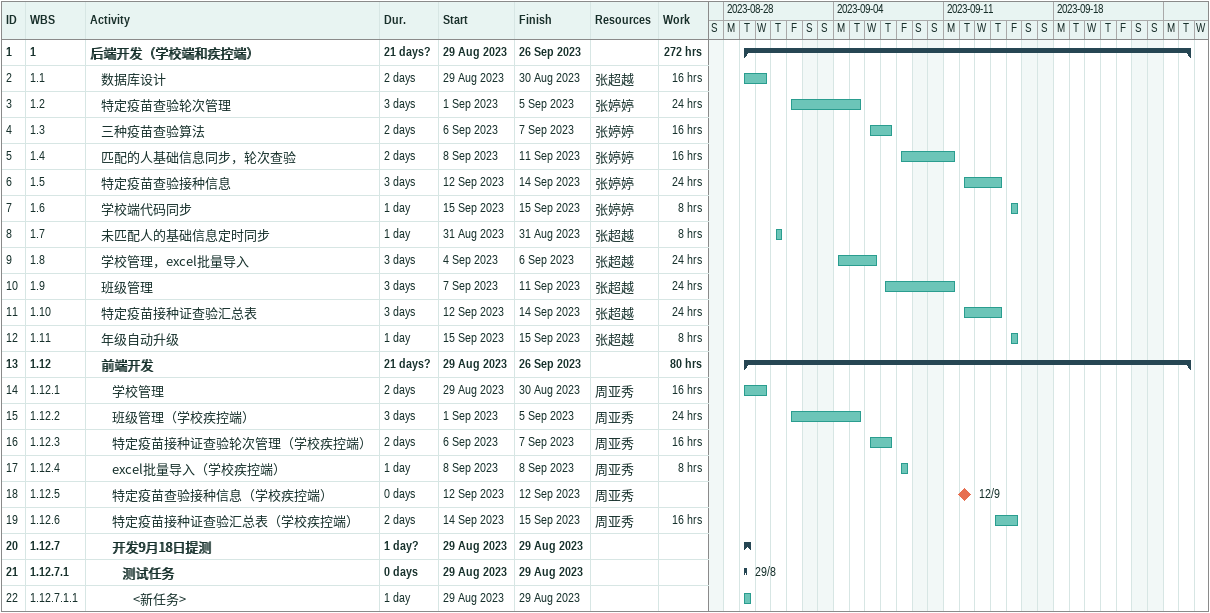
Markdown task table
| ID | WBS | Task | Duration | Start | Finish | Resources | Work (h) |
|---|---|---|---|---|---|---|---|
| 1 | 1 | **后端开发（学校端和疾控端）** | 21d? | 2023-08-29 | 2023-09-26 |  | 272 |
| 2 | 1.1 | 数据库设计 | 2d | 2023-08-29 | 2023-08-30 | 张超越 | 16 |
| 3 | 1.2 | 特定疫苗查验轮次管理 | 3d | 2023-09-01 | 2023-09-05 | 张婷婷 | 24 |
| 4 | 1.3 | 三种疫苗查验算法 | 2d | 2023-09-06 | 2023-09-07 | 张婷婷 | 16 |
| 5 | 1.4 | 匹配的人基础信息同步，轮次查验 | 2d | 2023-09-08 | 2023-09-11 | 张婷婷 | 16 |
| 6 | 1.5 | 特定疫苗查验接种信息 | 3d | 2023-09-12 | 2023-09-14 | 张婷婷 | 24 |
| 7 | 1.6 | 学校端代码同步 | 1d | 2023-09-15 | 2023-09-15 | 张婷婷 | 8 |
| 8 | 1.7 | 未匹配人的基础信息定时同步 | 1d | 2023-08-31 | 2023-08-31 | 张超越 | 8 |
| 9 | 1.8 | 学校管理，excel批量导入 | 3d | 2023-09-04 | 2023-09-06 | 张超越 | 24 |
| 10 | 1.9 | 班级管理 | 3d | 2023-09-07 | 2023-09-11 | 张超越 | 24 |
| 11 | 1.10 | 特定疫苗接种证查验汇总表 | 3d | 2023-09-12 | 2023-09-14 | 张超越 | 24 |
| 12 | 1.11 | 年级自动升级 | 1d | 2023-09-15 | 2023-09-15 | 张超越 | 8 |
| 13 | 1.12 | **前端开发** | 21d? | 2023-08-29 | 2023-09-26 |  | 80 |
| 14 | 1.12.1 | 学校管理 | 2d | 2023-08-29 | 2023-08-30 | 周亚秀 | 16 |
| 15 | 1.12.2 | 班级管理（学校疾控端） | 3d | 2023-09-01 | 2023-09-05 | 周亚秀 | 24 |
| 16 | 1.12.3 | 特定疫苗接种证查验轮次管理（学校疾控端） | 2d | 2023-09-06 | 2023-09-07 | 周亚秀 | 16 |
| 17 | 1.12.4 | excel批量导入（学校疾控端） | 1d | 2023-09-08 | 2023-09-08 | 周亚秀 | 8 |
| 18 | 1.12.5 | 特定疫苗查验接种信息（学校疾控端） | 0d | 2023-09-12 | 2023-09-12 | 周亚秀 |  |
| 19 | 1.12.6 | 特定疫苗接种证查验汇总表（学校疾控端） | 2d | 2023-09-14 | 2023-09-15 | 周亚秀 | 16 |
| 20 | 1.12.7 | **开发9月18日提测** | 1d? | 2023-08-29 | 2023-08-29 |  |  |
| 21 | 1.12.7.1 | **测试任务** | 0d | 2023-08-29 | 2023-08-29 |  |  |
| 22 | 1.12.7.1.1 | <新任务> | 1d | 2023-08-29 | 2023-08-29 |  |  |
